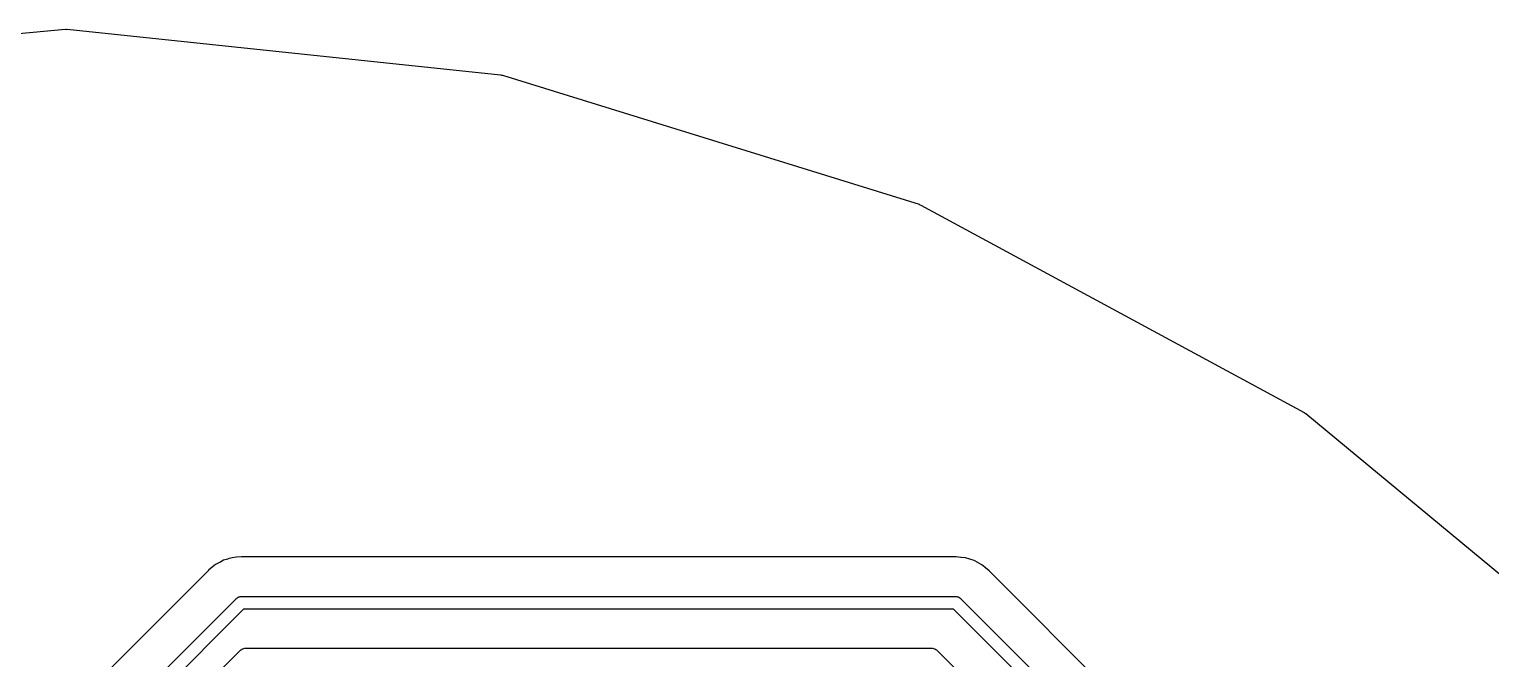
# Model space of a CAD drawing. Extents: x 171.3 to 228.7, y -128.7 to -71.3.
# Drawn here: x 199.73 to 218.42, y -79.35 to -71.31 of the extents above; entities that cross this region are included whole.
import ezdxf

# ---------------------------------------------------------------- set-up
doc = ezdxf.new("R2010")
doc.units = 0
doc.header["$MEASUREMENT"] = 0
doc.layers.add('BLACK', color=7, linetype='CONTINUOUS')

msp = doc.modelspace()

# ---------------------------------------------------------------- linework, layer by layer
at = {"layer": 'Black'}
for p, q in [((194.636, -71.8145), (200.188, -71.3092)), ((200.188, -71.3092), (200.2, -71.3103)), ((200.2, -71.3103), (200.213, -71.3094)), ((200.213, -71.3094), (205.757, -71.8921)), ((205.757, -71.8921), (205.769, -71.8956)), ((205.769, -71.8956), (205.781, -71.8971)), ((205.781, -71.8971), (211.107, -73.5457)), ((211.107, -73.5457), (211.118, -73.5513)), ((211.118, -73.5513), (211.13, -73.5553)), ((211.13, -73.5553), (216.034, -76.2068)), ((216.034, -76.2068), (216.043, -76.2145)), ((216.043, -76.2145), (216.054, -76.2207)), ((216.054, -76.2207), (220.35, -79.7743)), ((202.163, -78.1211), (202.112, -78.1472)), ((202.164, -78.1205), (202.163, -78.1207)), ((202.163, -78.1207), (202.163, -78.1211)), ((202.214, -78.0939), (202.164, -78.1205)), ((202.268, -78.0781), (202.214, -78.0939)), ((202.269, -78.0778), (202.268, -78.0781)), ((202.324, -78.0613), (202.269, -78.0777)), ((202.269, -78.0777), (202.269, -78.0778)), ((202.38, -78.0564), (202.324, -78.0613)), ((202.381, -78.0562), (202.38, -78.0564)), ((202.441, -78.0504), (202.381, -78.0562)), ((202.381, -78.0562), (202.381, -78.0562)), ((211.582, -78.0504), (202.441, -78.0504)), ((211.583, -78.0504), (211.582, -78.0504)), ((211.584, -78.0504), (211.583, -78.0504)), ((211.643, -78.057), (211.584, -78.0504)), ((211.584, -78.0504), (211.584, -78.0504)), ((211.584, -78.0504), (211.584, -78.0504)), ((211.644, -78.057), (211.643, -78.057)), ((211.645, -78.0572), (211.644, -78.057)), ((211.701, -78.0629), (211.645, -78.0572)), ((211.755, -78.0801), (211.701, -78.0629)), ((211.756, -78.0802), (211.755, -78.0801)), ((211.757, -78.0805), (211.756, -78.0802)), ((211.811, -78.097), (211.757, -78.0805)), ((211.86, -78.1243), (211.811, -78.097)), ((202.019, -78.2229), (200.045, -80.1962)), ((202.02, -78.2216), (202.019, -78.2229)), ((202.021, -78.2209), (202.02, -78.2214)), ((202.02, -78.2214), (202.02, -78.2215)), ((202.02, -78.2215), (202.02, -78.2216)), ((202.067, -78.1838), (202.021, -78.2209)), ((202.068, -78.1833), (202.067, -78.1838)), ((202.112, -78.1472), (202.068, -78.183)), ((202.068, -78.183), (202.068, -78.1833)), ((211.861, -78.1245), (211.86, -78.1243)), ((211.862, -78.125), (211.861, -78.1245)), ((211.911, -78.1517), (211.862, -78.125)), ((211.955, -78.1882), (211.911, -78.1517)), ((211.955, -78.1885), (211.955, -78.1882)), ((211.956, -78.189), (211.955, -78.1885)), ((212.002, -78.227), (211.956, -78.189)), ((217.574, -83.7992), (212.002, -78.227)), ((200.4, -80.5598), (202.378, -78.5818)), ((202.378, -78.5818), (202.381, -78.5798)), ((202.381, -78.5798), (202.383, -78.5771)), ((202.383, -78.5771), (202.392, -78.5719)), ((202.392, -78.5719), (202.401, -78.5659)), ((202.401, -78.5659), (202.404, -78.565)), ((202.404, -78.565), (202.407, -78.5632)), ((202.407, -78.5632), (202.418, -78.5614)), ((202.418, -78.5614), (202.428, -78.5587)), ((202.428, -78.5587), (202.431, -78.559)), ((202.431, -78.559), (202.435, -78.5584)), ((202.435, -78.5584), (211.582, -78.5584)), ((211.582, -78.5584), (211.585, -78.559)), ((211.585, -78.559), (211.589, -78.5587)), ((211.589, -78.5587), (211.599, -78.5614)), ((211.599, -78.5614), (211.609, -78.5632)), ((211.609, -78.5632), (211.612, -78.565)), ((211.612, -78.565), (211.616, -78.5659)), ((211.616, -78.5659), (211.624, -78.5719)), ((211.624, -78.5719), (211.633, -78.5771)), ((211.633, -78.5771), (211.636, -78.5798)), ((211.636, -78.5798), (211.639, -78.5818)), ((211.639, -78.5818), (217.406, -84.349)), ((202.468, -78.7184), (200.537, -80.6495)), ((211.549, -78.7184), (202.468, -78.7184)), ((217.317, -84.4862), (211.549, -78.7184)), ((200.908, -80.7662), (202.432, -79.2422)), ((202.432, -79.2422), (202.435, -79.2402)), ((202.435, -79.2402), (202.437, -79.2375)), ((202.437, -79.2375), (202.446, -79.2323)), ((202.446, -79.2323), (202.455, -79.2263)), ((202.455, -79.2263), (202.458, -79.2254)), ((202.458, -79.2254), (202.461, -79.2236)), ((202.461, -79.2236), (202.472, -79.2218)), ((202.472, -79.2218), (202.482, -79.2191)), ((202.482, -79.2191), (202.485, -79.2194)), ((202.485, -79.2194), (202.489, -79.2188)), ((202.489, -79.2188), (211.277, -79.2188)), ((211.277, -79.2188), (211.281, -79.2194)), ((211.281, -79.2194), (211.284, -79.2191)), ((211.284, -79.2191), (211.294, -79.2218)), ((211.294, -79.2218), (211.305, -79.2236)), ((211.305, -79.2236), (211.308, -79.2254)), ((211.308, -79.2254), (211.311, -79.2263)), ((211.311, -79.2263), (211.32, -79.2323)), ((211.32, -79.2323), (211.329, -79.2375)), ((211.329, -79.2375), (211.331, -79.2402)), ((211.331, -79.2402), (211.334, -79.2422)), ((211.334, -79.2422), (217.102, -85.01))]:
    msp.add_line(p, q, dxfattribs=at)

doc.saveas('drawing.dxf')
